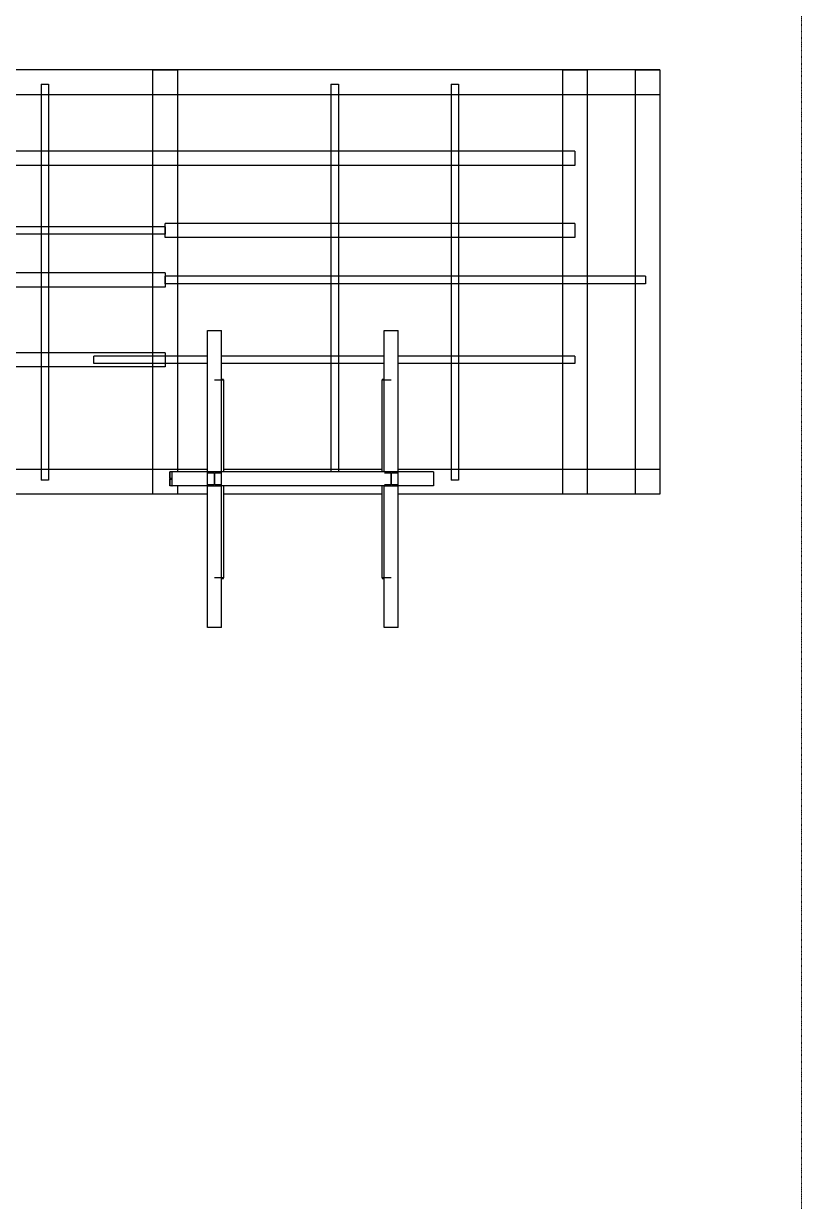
# Model space of a CAD drawing. Header units: inches. Extents: x 19 to 689223, y 34 to 210034.
# Drawn here: x 155191 to 160474, y 144566 to 152559 of the extents above; entities that cross this region are included whole.
import ezdxf

# ---------------------------------------------------------------- set-up
doc = ezdxf.new("R2010")
doc.units = ezdxf.units.IN
doc.header["$MEASUREMENT"] = 0
doc.linetypes.add('DIVIDE2', pattern=[0.625, 0.25, -0.125, 0, -0.125, 0, -0.125])
doc.layers.add('CABLEROUTEALL-EMBED 1_DWG$0$DwgTemplate', color=7, linetype='Continuous')
doc.layers.add('Layout', color=6, linetype='Continuous', lineweight=20)

msp = doc.modelspace()

# ---------------------------------------------------------------- linework, layer by layer
at = {"layer": 'CABLEROUTEALL-EMBED 1_DWG$0$DwgTemplate', "color": 9, "linetype": 'Continuous'}
for p, q in [((159511.2695, 152244.4207), (150200.3187, 152244.4207)), ((156067.6576, 152244.4207), (156067.6576, 149364.7452)), ((156067.6576, 152244.4207), (156235.6386, 152244.4207)), ((156235.6386, 152244.4207), (156235.6386, 149517.1648)), ((158851.3439, 152244.4207), (158851.3439, 149364.7452)), ((158851.3439, 152244.4207), (159019.3249, 152244.4207)), ((159019.3249, 152244.4207), (159019.3249, 149364.7452)), ((159343.2884, 152244.4207), (159343.2884, 149364.7452)), ((159343.2884, 152244.4207), (159511.2695, 152244.4207)), ((159511.2695, 152244.4207), (159511.2695, 152076.4396)), ((159511.2695, 152244.4207), (159511.2695, 149364.7452)), ((155310.3029, 152148.4315), (155310.3029, 149460.7344)), ((155310.3029, 152148.4315), (155361.1772, 152148.4315)), ((155361.1772, 152148.4315), (155361.1772, 149460.7344)), ((157278.0812, 152148.4315), (157328.9554, 152148.4315)), ((157278.0812, 152148.4315), (157278.0812, 149517.1648)), ((157328.9554, 152148.4315), (157328.9554, 149517.1648)), ((158093.9892, 152148.4315), (158144.8635, 152148.4315)), ((158093.9892, 152148.4315), (158093.9892, 149460.7344)), ((158144.8635, 152148.4315), (158144.8635, 149460.7344)), ((159511.2695, 152076.4396), (150200.3187, 152076.4396)), ((158935.3344, 151692.4829), (151832.1349, 151692.4829)), ((158935.3344, 151692.4829), (158935.3344, 151596.4937)), ((158935.3344, 151596.4937), (151832.1349, 151596.4937)), ((156151.6481, 151180.3806), (153775.9158, 151180.3806)), ((158935.3344, 151202.9381), (156151.6481, 151202.9381)), ((156151.6481, 151106.9489), (156151.6481, 151202.9381)), ((156151.6481, 151180.3806), (156151.6481, 151129.5063)), ((158935.3344, 151202.9381), (158935.3344, 151106.9489)), ((156151.6481, 151129.5063), (153775.9158, 151129.5063)), ((158935.3344, 151106.9489), (156151.6481, 151106.9489)), ((156151.6481, 150866.9759), (153775.9158, 150866.9759)), ((156151.6481, 150866.9759), (156151.6481, 150770.9867)), ((156151.6481, 150793.5442), (156151.6481, 150844.4185)), ((159415.2803, 150844.4185), (156151.6481, 150844.4185)), ((159415.2803, 150844.4185), (159415.2803, 150793.5442)), ((156151.6481, 150770.9867), (153775.9158, 150770.9867)), ((159415.2803, 150793.5442), (156151.6481, 150793.5442)), ((156439.6156, 148461.2838), (156439.6156, 150477.0566)), ((156439.6156, 150477.0566), (156535.6048, 150477.0566)), ((156535.6048, 148461.2838), (156535.6048, 150477.0566)), ((157639.4804, 150477.0566), (157735.4696, 150477.0566)), ((157639.4804, 149517.1648), (157639.4804, 150477.0566)), ((157735.4696, 148461.2838), (157735.4696, 150477.0566)), ((156151.6481, 150324.637), (153993.3908, 150324.637)), ((156439.6156, 150302.0796), (155668.4412, 150302.0796)), ((155668.4412, 150251.2053), (155668.4412, 150302.0796)), ((156151.6481, 150324.637), (156151.6481, 150228.6479)), ((157639.4804, 150302.0796), (156535.6048, 150302.0796)), ((158935.3344, 150302.0796), (157735.4696, 150302.0796)), ((158935.3344, 150302.0796), (158935.3344, 150251.2053)), ((156151.6481, 150228.6479), (153993.3908, 150228.6479)), ((156439.6156, 150251.2053), (155668.4412, 150251.2053)), ((157639.4804, 150251.2053), (156535.6048, 150251.2053)), ((158935.3344, 150251.2053), (157735.4696, 150251.2053)), ((156487.6102, 150141.0945), (156548.0834, 150141.0945)), ((156548.0834, 150144.428), (156535.6048, 150144.428)), ((156548.0834, 150141.0945), (156548.0834, 150144.428)), ((156548.0834, 150141.0945), (156548.0834, 149517.1648)), ((157639.4804, 150144.5014), (157627.0018, 150144.5014)), ((157627.0018, 150144.5014), (157627.0018, 150141.0945)), ((157627.0018, 149517.1648), (157627.0018, 150141.0945)), ((157627.0018, 150141.0945), (157687.475, 150141.0945)), ((156439.6156, 149532.7263), (153993.3908, 149532.7263)), ((156183.2868, 149517.1648), (156183.2868, 149421.1756)), ((156184.2814, 149517.1648), (156183.2868, 149517.1648)), ((156184.2814, 149472.0499), (156184.2814, 149517.1648)), ((156198.6481, 149517.1648), (156184.2814, 149517.1648)), ((156198.6481, 149472.0499), (156184.2814, 149472.0499)), ((156199.6427, 149517.1648), (156198.6481, 149517.1648)), ((156198.6481, 149517.1648), (156198.6481, 149472.0499)), ((156439.6156, 149517.1648), (156199.6427, 149517.1648)), ((156199.6427, 149421.1756), (156199.6427, 149517.1648)), ((156535.6048, 149517.1648), (156439.6156, 149517.1648)), ((156439.6156, 149517.1648), (156439.6156, 149509.4857)), ((156439.6156, 149509.4857), (156484.7306, 149509.4857)), ((156484.7306, 149509.4857), (156484.7306, 149428.8548)), ((156490.4899, 149509.4857), (156535.6048, 149509.4857)), ((156490.4899, 149428.8548), (156490.4899, 149509.4857)), ((157642.3101, 149517.1648), (156535.6048, 149517.1648)), ((156535.6048, 149509.4857), (156535.6048, 149517.1648)), ((157627.0018, 149532.7263), (156548.0834, 149532.7263)), ((157735.4696, 149517.1648), (157642.3101, 149517.1648)), ((157642.3101, 149509.4857), (157684.5953, 149509.4857)), ((157684.5953, 149509.4857), (157684.5953, 149428.8548)), ((157690.3547, 149428.8548), (157690.3547, 149509.4857)), ((157690.3547, 149509.4857), (157735.4696, 149509.4857)), ((159511.2695, 149532.7263), (157735.4696, 149532.7263)), ((157735.4696, 149509.4857), (157735.4696, 149517.1648)), ((157975.4426, 149517.1648), (157735.4696, 149517.1648)), ((157975.4426, 149517.1648), (157975.4426, 149421.1756)), ((159511.2695, 149532.7263), (159511.2695, 149364.7452)), ((155361.1772, 149460.7344), (155310.3029, 149460.7344)), ((156183.2868, 149421.1756), (156184.2814, 149421.1756)), ((156184.2814, 149421.1756), (156184.2814, 149466.2905)), ((156184.2814, 149466.2905), (156198.6481, 149466.2905)), ((156198.6481, 149421.1756), (156184.2814, 149421.1756)), ((156198.6481, 149466.2905), (156198.6481, 149421.1756)), ((156198.6481, 149421.1756), (156199.6427, 149421.1756)), ((156439.6156, 149421.1756), (156199.6427, 149421.1756)), ((156235.6386, 149421.1756), (156235.6386, 149364.7452)), ((156484.7306, 149428.8548), (156439.6156, 149428.8548)), ((156439.6156, 149428.8548), (156439.6156, 149421.1756)), ((156439.6156, 149421.1756), (156535.6048, 149421.1756)), ((156535.6048, 149428.8548), (156490.4899, 149428.8548)), ((156535.6048, 149421.1756), (156535.6048, 149428.8548)), ((157642.3101, 149421.1756), (156535.6048, 149421.1756)), ((156548.0834, 149421.1756), (156548.0834, 148797.2459)), ((157627.0018, 148797.2459), (157627.0018, 149421.1756)), ((157639.4804, 148461.2838), (157639.4804, 149421.1756)), ((157684.5953, 149428.8548), (157642.3101, 149428.8548)), ((157642.3101, 149421.1756), (157735.4696, 149421.1756)), ((157735.4696, 149428.8548), (157690.3547, 149428.8548)), ((157735.4696, 149421.1756), (157735.4696, 149428.8548)), ((157975.4426, 149421.1756), (157735.4696, 149421.1756)), ((158144.8635, 149460.7344), (158093.9892, 149460.7344)), ((156439.6156, 149364.7452), (150200.3187, 149364.7452)), ((156235.6386, 149364.7452), (156067.6576, 149364.7452)), ((157627.0018, 149364.7452), (156548.0834, 149364.7452)), ((159511.2695, 149364.7452), (157735.4696, 149364.7452)), ((159019.3249, 149364.7452), (158851.3439, 149364.7452)), ((159511.2695, 149364.7452), (159343.2884, 149364.7452)), ((156548.0834, 148797.2459), (156487.6102, 148797.2459)), ((156535.6048, 148793.9124), (156548.0834, 148793.9124)), ((156548.0834, 148793.9124), (156548.0834, 148797.2459)), ((157687.475, 148797.2459), (157627.0018, 148797.2459)), ((157627.0018, 148797.2459), (157627.0018, 148793.8391)), ((157627.0018, 148793.8391), (157639.4804, 148793.8391)), ((156535.6048, 148461.2838), (156439.6156, 148461.2838)), ((157735.4696, 148461.2838), (157639.4804, 148461.2838))]:
    msp.add_line(p, q, dxfattribs=at)
at = {"layer": 'Layout', "linetype": 'DIVIDE2', "ltscale": 10}
msp.add_line((160473.5735, 170592.1858), (160473.5735, 122592.1858), dxfattribs=at)
msp.add_line((160473.5735, 170592.1858), (160473.5735, 122592.1858), dxfattribs=at)

doc.saveas('drawing.dxf')
